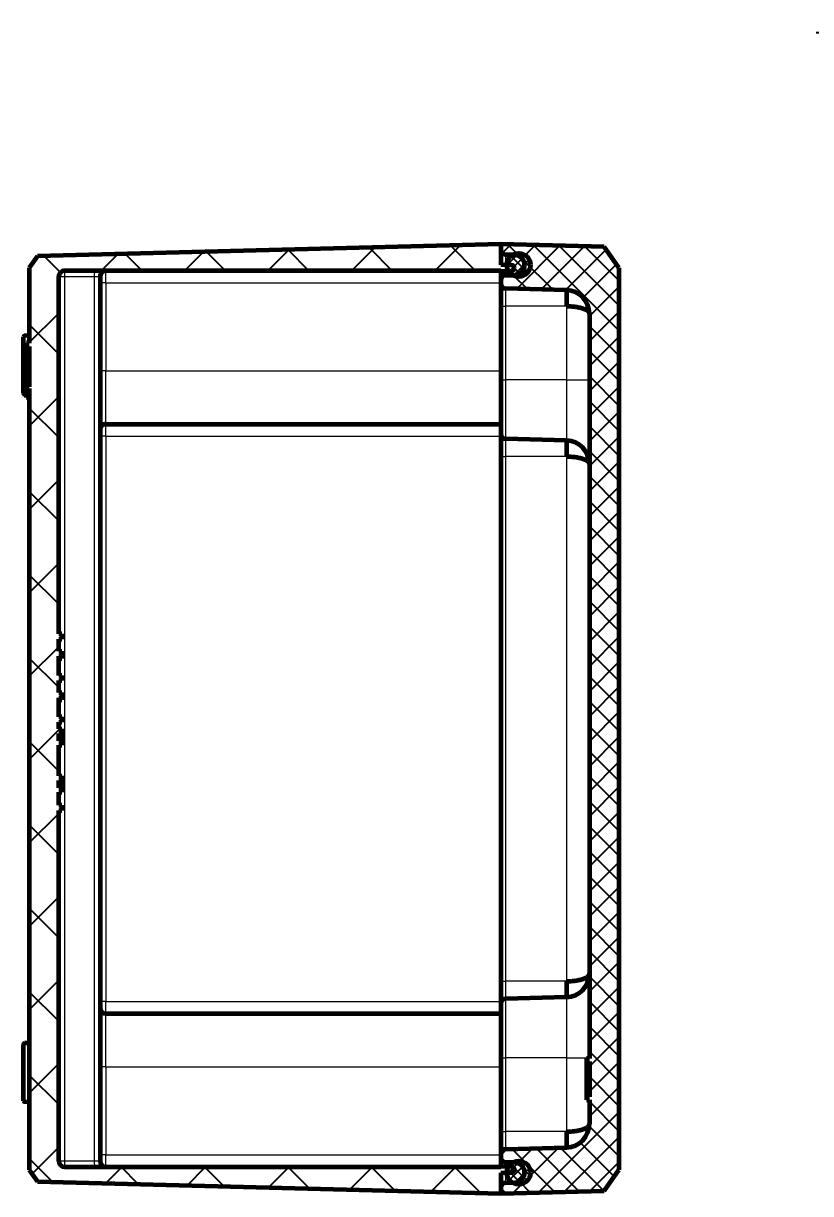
# Model space of a CAD drawing. Header units: millimetres. Extents: x -87 to 234, y -87 to 107.
# Drawn here: x 101.3 to 154.7, y -32.2 to 47.2 of the extents above; entities that cross this region are included whole.
import ezdxf

# ---------------------------------------------------------------- set-up
doc = ezdxf.new("R2010")
doc.units = ezdxf.units.MM
for name, pattern in [('K5LT32768', [0]), ('K5LT_AXLED', [26.227272, 21.727272, -1.5, 1.5, -1.5]), ('K5LT_BASIC', [0]), ('K5LT_THIN', [0])]:
    doc.linetypes.add(name, pattern=pattern)
doc.layers.add('Системный слой', color=7, linetype='Continuous')
doc.styles.add('KDIMTEXTSTYLE', font='GOST_AU.SHX', dxfattribs={"width": 0.96, "oblique": 15, "height": 5})
doc.styles.add('KTEXTSTYLE', font='GOST_AU.SHX', dxfattribs={"width": 0.96, "height": 5})
doc.dimstyles.new('KDIMSTYLE (1.00)', dxfattribs={"dimtxt": 5, "dimasz": 1, "dimexe": 2, "dimexo": 0, "dimgap": 1, "dimtad": 1, "dimtxsty": 'KDIMTEXTSTYLE', "dimsah": 1, "dimcen": 0, "dimdle": 1, "dimazin": 3, "dimtfac": 0.667, "dimtmove": 0, "dimatfit": 3, "dimtvp": 1})

# ---------------------------------------------------------------- blocks, each defined once
blk = doc.blocks.new('VP.161610_cutside')
at = {"layer": 'Системный слой'}
h = blk.add_hatch(dxfattribs=at)
h.set_pattern_fill('', angle=135, style=0, pattern_type=0)
h.set_pattern_definition([(135, (-510.7968, -10739.818), (-2.12132034, -2.12132034), []), (225, (-510.7968, -10739.818), (2.12132034, -2.12132034), [])])
h.paths.add_polyline_path([(107.05, 90), (113.08, 90), (113.08, 89.5), (113.58, 89.5), (113.58, 90), (117.66, 90), (120.03, 89.22), (121.48, 87.18), (121.66, 86.1), (121.93, 75.78), (122.18, 75.22), (122.73, 75), (123.38, 75), (123.95, 75.23), (124.18, 75.78), (124.22, 77.3), (124.72, 78.5), (125.92, 79), (127.13, 78.5), (127.62, 77.3), (127.66, 75.78), (127.91, 75.22), (128.46, 75), (129.47, 75), (129.02, 92.5), (125.45, 95), (-27.55, 95), (-31.12, 92.5), (-31.57, 75), (-30.56, 75), (-30, 75.23), (-29.76, 75.78), (-29.72, 77.3), (-29.23, 78.5), (-28.02, 79), (-26.82, 78.5), (-26.32, 77.3), (-26.28, 75.78), (-26.03, 75.22), (-25.48, 75), (-24.83, 75), (-24.26, 75.23), (-24.03, 75.78), (-23.76, 86.1), (-22.92, 88.46), (-20.84, 89.85), (-19.76, 90), (106.55, 90), (106.55, 89.5), (107.05, 89.5)])
h = blk.add_hatch(dxfattribs=at)
h.set_pattern_fill('', angle=135, style=0, pattern_type=0)
h.set_pattern_definition([(135, (-510.7968, -10739.818), (-0.70710678, -0.70710678), []), (225, (-510.7968, -10739.818), (0.70710678, -0.70710678), [])])
h.paths.add_polyline_path([(123.92, 78), (124.51, 76.59), (125.92, 76), (127.34, 76.59), (127.92, 78), (127.34, 79.41), (125.92, 80), (124.51, 79.41)])
h.paths.add_polyline_path([(-26.02, 78), (-26.61, 79.41), (-28.02, 80), (-29.44, 79.41), (-30.02, 78), (-29.44, 76.59), (-28.02, 76), (-26.61, 76.59)])
h = blk.add_hatch(dxfattribs=at)
h.set_pattern_fill('', angle=135, style=0, pattern_type=0)
h.set_pattern_definition([(135, (-510.797, -10739.818), (-7.071068, -7.071068), []), (225, (-510.797, -10739.818), (7.071068, -7.071068), [])])
h.paths.add_polyline_path([(-27.55, -5), (-14.76, -5), (-14.75, -5.17), (-14.74, -5.33), (-14.74, -5.5), (-14.2, -5.5), (-14.18, -5), (-7.34, -5), (-7.33, -5.17), (-7.32, -5.33), (-7.31, -5.5), (-7.13, -5.5), (-7.1, -5.24), (-7.09, -5.16), (-7.08, -5.08), (-7.08, -5), (125.45, -5), (127.41, -3.62), (129.47, 75), (125.95, 75), (125.9, 76.74), (125.73, 77.14), (125.4, 77.3), (125.02, 77.09), (124.9, 76.73), (124.95, 75), (124.95, 1), (124.66, 0.29), (123.95, 0), (64.51, 0), (64.51, 0.5), (63.62, 0.5), (63.62, 0), (61.4, 0), (61.4, 0.5), (60.64, 0.5), (60.64, 0), (59.39, 0), (59.39, 0.5), (58.63, 0.5), (58.63, 0), (53.43, 0), (53.43, 0.5), (52.67, 0.5), (52.67, 0), (51.42, 0), (51.42, 0.5), (50.67, 0.5), (50.67, 0), (49.51, 0), (49.51, 0.5), (48.62, 0.5), (48.62, 0), (45.37, 0), (45.37, 0.5), (44.5, 0.5), (44.5, 0), (42.47, 0), (42.47, 0.5), (41.58, 0.5), (41.58, 0), (38.33, 0), (38.33, 0.5), (37.46, 0.5), (37.46, 0), (35.44, 0), (35.44, 0.5), (34.54, 0.5), (34.54, 0), (-26.05, 0), (-26.76, 0.29), (-27.05, 1), (-27.05, 75), (-27, 76.73), (-27.16, 77.13), (-27.5, 77.3), (-27.88, 77.08), (-28, 76.74), (-28.05, 75), (-31.57, 75), (-29.51, -3.62)])
at = {"layer": 'Системный слой', "color": 150, "linetype": 'K5LT_BASIC', "lineweight": 60, "true_color": 0x0080ff}
for p, q in [((-27.55, 95), (-31.12, 92.5)), ((-27.55, 95), (125.45, 95)), ((129.02, 92.5), (125.45, 95)), ((-31.12, 92.5), (-31.57, 75)), ((129.47, 75), (129.02, 92.5)), ((-19.76, 90), (106.55, 90)), ((106.55, 90), (106.55, 89.5)), ((106.55, 89.5), (107.05, 89.5)), ((107.05, 90), (107.05, 89.5)), ((107.05, 90), (113.08, 90)), ((107.05, 89.5), (107.12, 89.5)), ((107.12, 89.5), (107.33, 89.5)), ((107.33, 89.5), (107.64, 89.5)), ((107.64, 89.5), (108.02, 89.5)), ((108.02, 90), (108.02, 89.5)), ((108.02, 89.5), (108.05, 89.5)), ((108.05, 90), (108.05, 89.5)), ((108.05, 89.5), (112.08, 89.5)), ((112.08, 89.5), (112.28, 89.5)), ((112.28, 89.5), (112.46, 89.5)), ((112.46, 89.5), (112.63, 89.5)), ((112.63, 89.5), (112.78, 89.5)), ((112.78, 89.5), (113, 89.5)), ((113, 89.5), (113.08, 89.5)), ((113.08, 89.5), (113.08, 90)), ((113.08, 89.5), (113.08, 89.5)), ((113.08, 89.5), (113.58, 89.5)), ((113.58, 90), (117.66, 90)), ((113.58, 89.5), (113.58, 90)), ((113.59, 89.5), (113.58, 89.5)), ((113.59, 90), (113.59, 89.5)), ((-23.76, 86.1), (-24.03, 75.78)), ((-23.76, 86.1), (-21.05, 86.1)), ((1.74, 86.1), (1.47, 75.78)), ((1.74, 86.1), (4.45, 86.1)), ((93.45, 86.1), (96.16, 86.1)), ((96.16, 86.1), (96.43, 75.78)), ((118.95, 86.1), (121.66, 86.1)), ((121.93, 75.78), (121.66, 86.1)), ((-29.72, 77.3), (-29.76, 75.78)), ((-28, 76.74), (-28.05, 75)), ((-27.05, 75), (-27, 76.73)), ((-26.28, 75.78), (-26.32, 77.3)), ((124.22, 77.3), (124.18, 75.78)), ((124.9, 76.73), (124.95, 75)), ((125.95, 75), (125.9, 76.74)), ((127.66, 75.78), (127.62, 77.3)), ((-31.57, 75), (-30.56, 75)), ((-31.57, 75), (-29.51, -3.62)), ((-31.57, 75), (-28.05, 75)), ((-27.05, 75), (-27.05, 1)), ((-27.05, 75), (-25.48, 75)), ((-25.48, 75), (-24.83, 75)), ((-24.83, 75), (-21.05, 75)), ((-21.05, 75), (-8.55, 75)), ((-8.55, 75), (0.67, 75)), ((-1.05, 8), (-1.05, 75)), ((0.67, 75), (4.45, 75)), ((0.67, 75), (0.67, 75)), ((4.45, 75), (93.45, 75)), ((93.45, 75), (97.23, 75)), ((97.23, 75), (106.45, 75)), ((97.23, 75), (97.23, 75)), ((98.95, 8), (98.95, 75)), ((106.45, 75), (118.95, 75)), ((118.95, 75), (122.73, 75)), ((122.73, 75), (123.38, 75)), ((123.38, 75), (124.95, 75)), ((124.95, 1), (124.95, 75)), ((125.95, 75), (129.47, 75)), ((127.41, -3.62), (129.47, 75)), ((128.46, 75), (129.47, 75)), ((-26.05, 7), (123.95, 7)), ((34.54, 0), (-26.05, 0)), ((34.54, 0.5), (34.54, 0)), ((35.44, 0.5), (34.54, 0.5)), ((35.44, 0), (35.44, 0.5)), ((38.33, 0.5), (37.46, 0.5)), ((37.46, 0), (37.46, 0.5)), ((38.33, 0.5), (38.34, 0.5)), ((38.33, 0), (38.33, 0.5)), ((38.34, 0.5), (38.45, 0.5)), ((38.34, 0), (38.34, 0.5)), ((38.45, 0), (38.45, 0.5)), ((38.45, 0.5), (38.54, 0.5)), ((38.54, 0.5), (38.63, 0.5)), ((38.54, 0), (38.54, 0.5)), ((38.63, 0.5), (38.66, 0.5)), ((38.66, 0.5), (38.69, 0.5)), ((38.69, 0.5), (38.7, 0.5)), ((38.7, 0), (38.7, 0.5)), ((41.58, 0.5), (41.58, 0)), ((42.47, 0.5), (41.58, 0.5)), ((42.47, 0), (42.47, 0.5)), ((45.37, 0.5), (44.5, 0.5)), ((44.5, 0), (44.5, 0.5)), ((45.37, 0.5), (45.38, 0.5)), ((45.37, 0), (45.37, 0.5)), ((45.38, 0), (45.38, 0.5)), ((45.38, 0.5), (45.49, 0.5)), ((45.49, 0.5), (45.58, 0.5)), ((45.49, 0), (45.49, 0.5)), ((45.58, 0.5), (45.66, 0.5)), ((45.58, 0), (45.58, 0.5)), ((45.66, 0.5), (45.7, 0.5)), ((45.7, 0.5), (45.73, 0.5)), ((45.73, 0), (45.73, 0.5)), ((45.73, 0.5), (45.73, 0.5)), ((48.62, 0.5), (48.62, 0)), ((49.51, 0.5), (48.62, 0.5)), ((49.51, 0), (49.51, 0.5)), ((50.67, 0), (50.67, 0.5)), ((51.42, 0.5), (50.67, 0.5)), ((51.43, 0.5), (51.42, 0.5)), ((51.42, 0), (51.42, 0.5)), ((51.61, 0.5), (51.43, 0.5)), ((51.81, 0.5), (51.61, 0.5)), ((52.29, 0.5), (51.81, 0.5)), ((52.49, 0.5), (52.29, 0.5)), ((52.66, 0.5), (52.49, 0.5)), ((52.67, 0.5), (52.66, 0.5)), ((52.67, 0), (52.67, 0.5)), ((53.43, 0.5), (52.67, 0.5)), ((53.43, 0), (53.43, 0.5)), ((58.63, 0), (58.63, 0.5)), ((59.39, 0.5), (58.63, 0.5)), ((59.4, 0.5), (59.39, 0.5)), ((59.39, 0), (59.39, 0.5)), ((59.57, 0.5), (59.4, 0.5)), ((59.77, 0.5), (59.57, 0.5)), ((60.25, 0.5), (59.77, 0.5)), ((60.45, 0.5), (60.25, 0.5)), ((60.62, 0.5), (60.45, 0.5)), ((60.64, 0.5), (60.62, 0.5)), ((61.4, 0.5), (60.64, 0.5)), ((60.64, 0), (60.64, 0.5)), ((61.4, 0), (61.4, 0.5)), ((64.51, 0.5), (63.62, 0.5)), ((63.62, 0.5), (63.62, 0)), ((64.51, 0), (64.51, 0.5)), ((37.46, 0), (35.44, 0)), ((41.58, 0), (38.33, 0)), ((44.5, 0), (42.47, 0)), ((48.62, 0), (45.37, 0)), ((50.67, 0), (49.51, 0)), ((52.67, 0), (51.42, 0)), ((58.63, 0), (53.43, 0)), ((60.64, 0), (59.39, 0)), ((63.62, 0), (61.4, 0)), ((123.95, 0), (64.51, 0)), ((-29.51, -3.62), (-27.55, -5)), ((125.45, -5), (127.41, -3.62)), ((-27.55, -5), (-14.76, -5)), ((-16.04, -5.19), (-16.03, -5.81)), ((-14.83, -5), (-14.82, -5.5)), ((-14.79, -5.5), (-14.82, -5.5)), ((-14.74, -5.5), (-14.79, -5.5)), ((-14.74, -5.5), (-14.76, -5)), ((-14.74, -5.5), (-14.2, -5.5)), ((-14.2, -5.5), (-14.18, -5)), ((-8.79, -5.5), (-14.2, -5.5)), ((-14.18, -5), (-7.34, -5)), ((-8.78, -5), (-8.79, -5.5)), ((-8.53, -5.5), (-8.79, -5.5)), ((-8.52, -5), (-8.53, -5.5)), ((-8.3, -5.5), (-8.53, -5.5)), ((-8.29, -5), (-8.3, -5.5)), ((-8.17, -5.5), (-8.3, -5.5)), ((-8.05, -5.5), (-8.17, -5.5)), ((-7.92, -5.5), (-8.05, -5.5)), ((-7.8, -5.5), (-7.92, -5.5)), ((-7.53, -5.5), (-7.8, -5.5)), ((-7.54, -5), (-7.53, -5.5)), ((-7.5, -5.5), (-7.53, -5.5)), ((-7.44, -5.5), (-7.5, -5.5)), ((-7.37, -5.5), (-7.44, -5.5)), ((-7.31, -5.5), (-7.37, -5.5)), ((-7.31, -5.5), (-7.13, -5.5)), ((-7.13, -5.5), (-7.1, -5.24)), ((-7.1, -5.5), (-7.13, -5.5)), ((-7.1, -5.24), (-7.08, -5)), ((-7.1, -5.24), (-7.1, -5.5)), ((-6.38, -5.5), (-7.1, -5.5)), ((-7.08, -5), (125.45, -5)), ((-5.89, -5.5), (-6.38, -5.5)), ((-6.06, -5.5), (-6.07, -5.81)), ((-5.88, -5), (-5.89, -5.5)), ((-5.62, -5.5), (-5.89, -5.5)), ((-5.52, -5.5), (-5.62, -5.5)), ((-5.51, -5), (-5.52, -5.5)), ((103.96, -5.19), (103.97, -5.81)), ((113.94, -5.19), (113.93, -5.81)), ((-6.27, -6), (-15.83, -6)), ((113.73, -6), (104.17, -6))]:
    blk.add_line(p, q, dxfattribs=at)
at = {"layer": 'Системный слой', "color": 7, "linetype": 'K5LT_THIN', "lineweight": 18}
for p, q in [((-8.55, 86.1), (-8.55, 90)), ((106.45, 86.1), (106.45, 90)), ((107.12, 90), (107.12, 89.5)), ((107.33, 90), (107.33, 89.5)), ((107.64, 90), (107.64, 89.5)), ((112.08, 90), (112.08, 89.5)), ((112.28, 90), (112.28, 89.5)), ((112.46, 90), (112.46, 89.5)), ((112.63, 90), (112.63, 89.5)), ((112.78, 90), (112.78, 89.5)), ((113, 90), (113, 89.5)), ((113.08, 90), (113.08, 89.5)), ((-21.05, 86.1), (-21.05, 75.78)), ((-21.05, 86.1), (-8.55, 86.1)), ((-8.55, 86.1), (-8.55, 75.78)), ((-8.55, 86.1), (1.74, 86.1)), ((4.45, 86.1), (4.45, 75.78)), ((4.45, 86.1), (93.45, 86.1)), ((93.45, 86.1), (93.45, 75.78)), ((96.16, 86.1), (106.45, 86.1)), ((106.45, 86.1), (106.45, 75.78)), ((106.45, 86.1), (118.95, 86.1)), ((118.95, 86.1), (118.95, 75.78)), ((-29.76, 75.78), (-28.03, 75.78)), ((-24.03, 75.78), (-21.05, 75.78)), ((-21.05, 75), (-21.05, 75.78)), ((-21.05, 75.78), (-8.55, 75.78)), ((-8.55, 75.78), (1.47, 75.78)), ((-8.55, 75), (-8.55, 75.78)), ((1.47, 75.78), (4.45, 75.78)), ((4.45, 75), (4.45, 75.78)), ((4.45, 75.78), (93.45, 75.78)), ((93.45, 75.78), (96.43, 75.78)), ((93.45, 75), (93.45, 75.78)), ((96.43, 75.78), (106.45, 75.78)), ((106.45, 75), (106.45, 75.78)), ((106.45, 75.78), (118.95, 75.78)), ((118.95, 75), (118.95, 75.78)), ((118.95, 75.78), (121.93, 75.78)), ((125.93, 75.78), (127.66, 75.78)), ((-25, 8), (-25, 75)), ((-10.05, 8), (-10.05, 75)), ((1, 8), (1, 75)), ((96.9, 8), (96.9, 75)), ((107.95, 8), (107.95, 75)), ((122.9, 8), (122.9, 75)), ((-25, 8), (-27.05, 8)), ((-25, 8), (-10.05, 8)), ((-25, 8), (-25, 7)), ((-10.05, 8), (-10.05, 7)), ((-1.05, 8), (-10.05, 8)), ((1, 8), (-1.05, 8)), ((1, 8), (1, 7)), ((1, 8), (96.9, 8)), ((96.9, 8), (96.9, 7)), ((98.95, 8), (96.9, 8)), ((107.95, 8), (98.95, 8)), ((107.95, 8), (122.9, 8)), ((107.95, 8), (107.95, 7)), ((124.95, 8), (122.9, 8)), ((122.9, 8), (122.9, 7)), ((-26.05, 6.03), (-26.05, 7)), ((-26.05, 6.03), (123.95, 6.03)), ((-26.05, 0.97), (-26.05, 6.03)), ((123.95, 7), (123.95, 6.03)), ((123.95, 6.03), (123.95, 0.97)), ((-26.05, 0.97), (123.95, 0.97)), ((-26.05, 0), (-26.05, 0.97)), ((38.63, 0), (38.63, 0.5)), ((38.66, 0), (38.66, 0.5)), ((38.69, 0), (38.69, 0.5)), ((45.66, 0), (45.66, 0.5)), ((45.7, 0), (45.7, 0.5)), ((45.73, 0), (45.73, 0.5)), ((51.43, 0), (51.43, 0.5)), ((51.61, 0), (51.61, 0.5)), ((51.81, 0), (51.81, 0.5)), ((52.29, 0), (52.29, 0.5)), ((52.49, 0), (52.49, 0.5)), ((52.66, 0), (52.66, 0.5)), ((59.4, 0), (59.4, 0.5)), ((59.57, 0), (59.57, 0.5)), ((59.77, 0), (59.77, 0.5)), ((60.25, 0), (60.25, 0.5)), ((60.45, 0), (60.45, 0.5)), ((60.62, 0), (60.62, 0.5)), ((123.95, 0.97), (123.95, 0)), ((-14.82, -5.19), (-16.04, -5.19)), ((-6.07, -5.81), (-16.03, -5.81)), ((-14.8, -5), (-14.79, -5.5)), ((-8.17, -5), (-8.17, -5.5)), ((-8.05, -5), (-8.05, -5.5)), ((-7.92, -5), (-7.92, -5.5)), ((-7.8, -5), (-7.8, -5.5)), ((-7.52, -5), (-7.5, -5.5)), ((-7.45, -5), (-7.44, -5.5)), ((-7.38, -5), (-7.37, -5.5)), ((-6.37, -5), (-6.38, -5.5)), ((-5.61, -5), (-5.62, -5.5)), ((113.94, -5.19), (103.96, -5.19)), ((113.93, -5.81), (103.97, -5.81))]:
    blk.add_line(p, q, dxfattribs=at)
at = {"layer": 'Системный слой', "color": 150, "linetype": 'K5LT_BASIC', "lineweight": 60, "true_color": 0x0080ff}
for centre in [(-28.02, 78), (125.92, 78)]:
    blk.add_circle(centre, 2, dxfattribs=at)
for centre, radius, start, end in [((-19.76, 86), 4, 90, 178.5), ((5.74, 86), 4, 90, 178.5), ((92.16, 86), 4, 1.5, 90), ((117.66, 86), 4, 1.5, 90), ((-28.02, 77.3), 1.7, 0, 180), ((125.92, 77.3), 1.7, 0, 180), ((-30.56, 75.8), 0.8, 270, 358.5), ((-27.43, 76.73), 0.573, 96.6379, 178.5), ((-27.56, 76.74), 0.558, 358.5, 83.2745), ((-25.48, 75.8), 0.8, 181.5, 270), ((-24.83, 75.8), 0.8, 270, 358.5), ((0.67, 75.8), 0.8, 270, 358.5), ((97.23, 75.8), 0.8, 181.5, 270), ((122.73, 75.8), 0.8, 181.5, 270), ((123.38, 75.8), 0.8, 270, 358.5), ((125.46, 76.74), 0.558, 96.7255, 181.5), ((125.33, 76.73), 0.573, 1.5, 83.3621), ((128.46, 75.8), 0.8, 181.5, 270), ((-26.05, 8), 1, 180, 270), ((-0.05, 8), 1, 180, 270), ((97.95, 8), 1, 270, 0), ((123.95, 8), 1, 270, 0), ((-26.05, 1), 1, 180, 270), ((123.95, 1), 1, 270, 0), ((-16.24, -5.2), 0.2, 1.5, 90), ((-15.83, -5.8), 0.2, 181.5, 270), ((-6.27, -5.8), 0.2, 270, 358.5), ((103.76, -5.2), 0.2, 1.5, 90), ((104.17, -5.8), 0.2, 181.5, 270), ((113.73, -5.8), 0.2, 270, 358.5), ((114.14, -5.2), 0.2, 90, 178.5)]:
    blk.add_arc(centre, radius, start, end, dxfattribs=at)
at = {"layer": 'Системный слой', "color": 7, "linetype": 'K5LT_THIN', "lineweight": 18}
for centre, major_axis, start_param, end_param in [((-26.05, 6.05), (-1, 0), 0, 1.570796), ((123.95, 6.05), (1, 0), 4.712389, 6.283185), ((-26.05, 1), (-1, 0), 0, 1.570796), ((123.95, 1), (1, 0), 4.712389, 6.283185)]:
    blk.add_ellipse(centre, major_axis=major_axis, ratio=0.026177, start_param=start_param, end_param=end_param, dxfattribs=at)
at = {"layer": 'Системный слой', "color": 150, "linetype": 'K5LT_BASIC', "lineweight": 60, "true_color": 0x0080ff}
for points, knots in [([(-21.05, 86.1), (-21.05, 86.28), (-21.04, 86.6), (-21.01, 87.05), (-20.96, 87.46), (-20.91, 87.85), (-20.84, 88.23), (-20.75, 88.59), (-20.65, 88.92), (-20.53, 89.22), (-20.4, 89.48), (-20.26, 89.7), (-20.11, 89.86), (-19.94, 89.97), (-19.82, 90), (-19.76, 90)], [0, 0, 0, 0, 1.300748, 2.439918, 3.480591, 4.564561, 5.707801, 6.853774, 8.034512, 9.246294, 10.495013, 11.789796, 13.093482, 14.504008, 16, 16, 16, 16]), ([(4.45, 86.1), (4.45, 86.28), (4.46, 86.6), (4.49, 87.05), (4.54, 87.46), (4.59, 87.85), (4.66, 88.23), (4.75, 88.59), (4.85, 88.92), (4.97, 89.22), (5.1, 89.48), (5.24, 89.7), (5.39, 89.86), (5.56, 89.97), (5.68, 90), (5.74, 90)], [0, 0, 0, 0, 1.300754, 2.439926, 3.4806, 4.564572, 5.707813, 6.853786, 8.034526, 9.246309, 10.495025, 11.789813, 13.093491, 14.504015, 16, 16, 16, 16]), ([(93.45, 86.1), (93.45, 86.28), (93.44, 86.6), (93.41, 87.05), (93.36, 87.46), (93.31, 87.85), (93.24, 88.23), (93.15, 88.59), (93.05, 88.92), (92.93, 89.22), (92.8, 89.48), (92.66, 89.7), (92.51, 89.86), (92.34, 89.97), (92.22, 90), (92.16, 90)], [0, 0, 0, 0, 1.300826, 2.440061, 3.480793, 4.564824, 5.708128, 6.854166, 8.03497, 9.246821, 10.495606, 11.790465, 13.094216, 14.504817, 16, 16, 16, 16]), ([(118.95, 86.1), (118.95, 86.28), (118.94, 86.6), (118.91, 87.05), (118.86, 87.46), (118.81, 87.85), (118.74, 88.23), (118.65, 88.59), (118.55, 88.92), (118.43, 89.22), (118.3, 89.48), (118.16, 89.7), (118.01, 89.86), (117.84, 89.97), (117.72, 90), (117.66, 90)], [0, 0, 0, 0, 1.300748, 2.439918, 3.480591, 4.564561, 5.707801, 6.853774, 8.034512, 9.246294, 10.495013, 11.789796, 13.093482, 14.504008, 16, 16, 16, 16])]:
    blk.add_open_spline(points, degree=3, knots=knots, dxfattribs=at)
blk.add_open_spline([(-7.31, -5.5), (-7.32, -5.33), (-7.33, -5.17), (-7.34, -5)], degree=3, dxfattribs=at)
blk = doc.blocks.new('KDIMARROW_01')
at = {"layer": 'Системный слой'}
blk.add_hatch(color=0, dxfattribs=at).paths.add_polyline_path([(0, 0), (-5, 0.66), (-4.5, 0), (-5, -0.66)])
at = {"layer": 'Системный слой', "color": 0, "linetype": 'K5LT_THIN', "lineweight": 18}
for p, q in [((-4.5, 0), (-5, 0.66)), ((-5, 0.66), (0, 0)), ((0, 0), (-5, -0.66)), ((-5, -0.66), (-4.5, 0)), ((0, 0), (-1, 0))]:
    blk.add_line(p, q, dxfattribs=at)
blk = doc.blocks.new('*D146')
at = {"layer": 'Defpoints', "color": 0, "transparency": 16777216}
for p in [(-71, 68.32), (-71, 60), (71, 60)]:
    blk.add_point(p, dxfattribs=at)
at = {"layer": 'Системный слой', "color": 0, "lineweight": -2, "transparency": 16777216}
for p, q in [((-71, 60), (-71, 70.32)), ((71, 60), (71, 70.32)), ((70, 68.32), (-70, 68.32))]:
    blk.add_line(p, q, dxfattribs=at)
at = {"layer": 'Системный слой', "color": 0, "lineweight": -2, "transparency": 16777216, "rotation": 180}
blk.add_blockref('KDIMARROW_01', (-71, 68.32), dxfattribs=at)
at = {"layer": 'Системный слой', "color": 0, "lineweight": -2, "transparency": 16777216}
blk.add_blockref('KDIMARROW_01', (71, 68.32), dxfattribs=at)
at = {"layer": 'Системный слой', "color": 7, "transparency": 16777216, "insert": (0, 71.82), "char_height": 5, "attachment_point": 5, "style": 'KDIMTEXTSTYLE'}
blk.add_mtext('\\A1;\\H5.0;\\W0.965;\\Q15;142\\H5.0;\\W0.965;\\Q15;\\Q15;*', dxfattribs=at)
blk = doc.blocks.new('*D147')
at = {"layer": 'Defpoints', "color": 0, "transparency": 16777216}
for p in [(-80.9, 60), (-71, 60), (-71, -60)]:
    blk.add_point(p, dxfattribs=at)
at = {"layer": 'Системный слой', "color": 0, "lineweight": -2, "transparency": 16777216}
for p, q in [((-71, 60), (-82.9, 60)), ((-80.9, -59), (-80.9, 59)), ((-71, -60), (-82.9, -60))]:
    blk.add_line(p, q, dxfattribs=at)
for p, rotation in [((-80.9, 60), 90), ((-80.9, -60), 270)]:
    blk.add_blockref('KDIMARROW_01', p, dxfattribs=dict(at, rotation=rotation))
at = {"layer": 'Системный слой', "color": 7, "transparency": 16777216, "insert": (-84.41, 0), "char_height": 5, "attachment_point": 5, "rotation": 90, "style": 'KDIMTEXTSTYLE'}
blk.add_mtext('\\A1;\\H5.0;\\W0.965;\\Q15;120\\H5.0;\\W0.965;\\Q15;\\Q15;*', dxfattribs=at)
blk = doc.blocks.new('KDIMARROW_02')
at = {"layer": 'Системный слой'}
blk.add_hatch(color=0, dxfattribs=at).paths.add_polyline_path([(4.5, 0), (5, 0.66), (0, 0), (5, -0.66)])
at = {"layer": 'Системный слой', "color": 0, "linetype": 'K5LT_THIN', "lineweight": 18}
for p, q in [((0, 0), (-1, 0)), ((5, 0.66), (0, 0)), ((0, 0), (5, -0.66)), ((0, 0), (7, 0)), ((4.5, 0), (5, 0.66)), ((5, -0.66), (4.5, 0))]:
    blk.add_line(p, q, dxfattribs=at)
blk = doc.blocks.new('*D148')
at = {"layer": 'Defpoints', "color": 0, "transparency": 16777216}
for p in [(-73.3, 61.93), (-68.7, 58.07)]:
    blk.add_point(p, dxfattribs=at)
at = {"layer": 'Системный слой', "color": 0, "lineweight": -2, "transparency": 16777216}
for p, q in [((-111.73, 68.32), (-80.9, 68.32)), ((-80.9, 68.32), (-74.06, 62.57)), ((-68.7, 58.07), (-73.3, 61.93)), ((-67.94, 57.43), (-67.17, 56.78))]:
    blk.add_line(p, q, dxfattribs=at)
for p, rotation in [((-68.7, 58.07), 139.9785228945414), ((-73.3, 61.93), 319.9785228945414)]:
    blk.add_blockref('KDIMARROW_02', p, dxfattribs=dict(at, rotation=rotation))
at = {"layer": 'Системный слой', "color": 7, "transparency": 16777216, "insert": (-96.82, 71.82), "char_height": 5, "attachment_point": 5, "style": 'KDIMTEXTSTYLE'}
blk.add_mtext('\\A1;\\H5.0;\\W0.965;\\Q15;\\Q15;4 отв. \\H5.0;\\W0.965;\\Q15;∅6\\H5.0;\\W0.965;\\Q15;\\Q15;*', dxfattribs=at)
blk = doc.blocks.new('VP.161610_installation_dimensions')
at = {"layer": 'Системный слой', "color": 30, "linetype": 'K5LT_AXLED', "lineweight": 18, "true_color": 0xff8000}
for p, q in [((0, 62), (0, -62)), ((-71, 60), (71, 60)), ((-71, -60), (-71, 60)), ((71, 60), (71, -60)), ((-73, 0), (73, 0)), ((71, -60), (-71, -60))]:
    blk.add_line(p, q, dxfattribs=at)
at = {"layer": 'Системный слой', "color": 51, "linetype": 'K5LT32768', "lineweight": 9, "true_color": 0xffff52}
for centre in [(-71, 60), (71, 60), (-71, -60), (71, -60)]:
    blk.add_circle(centre, 3, dxfattribs=at)
at = {"layer": 'Системный слой', "color": 7, "insert": (-27.715, 91.95), "char_height": 2.5, "attachment_point": 1, "style": 'KTEXTSTYLE'}
blk.add_mtext('\\H3.5;\\W0.965;\\Q15;\\Q15;\\H5.00;Установочные размеры', dxfattribs=at)
at = {"layer": 'Системный слой', "color": 7}
dim = blk.add_diameter_dim_2p(p1=(-68.703, 58.071), p2=(-73.297, 61.929), dimstyle='KDIMSTYLE (1.00)', override={"dimtih": 1, "dimtoh": 1, "dimpost": '\\H5.0;\\W0.965;\\Q15;\\Q15;4 отв. \\H5.0;\\W0.965;\\Q15;∅<>\\H5.0;\\W0.965;\\Q15;\\Q15;*', "dimblk1": 'KDIMARROW_02', "dimblk2": 'KDIMARROW_02', "dimclrt": 7, "dimtmove": 1, "dimatfit": 2, "dimtolj": 1}, dxfattribs=at)
dim.commit()
dim.dimension.update_dxf_attribs({"geometry": '*D148', "text_midpoint": (-80.904, 68.317), "dimtype": 131})
dim = blk.add_linear_dim(base=(-71, 68.317), p1=(71, 60), p2=(-71, 60), dimstyle='KDIMSTYLE (1.00)', override={"dimexo": 0, "dimpost": '\\H5.0;\\W0.965;\\Q15;<>\\H5.0;\\W0.965;\\Q15;\\Q15;*', "dimblk1": 'KDIMARROW_01', "dimblk2": 'KDIMARROW_01', "dimse1": 0, "dimse2": 0, "dimclrt": 7, "dimtolj": 1}, dxfattribs=at)
dim.commit()
dim.dimension.update_dxf_attribs({"geometry": '*D146', "text_midpoint": (0, 68.317), "dimtype": 128})
dim = blk.add_linear_dim(base=(-80.904, 60), p1=(-71, -60), p2=(-71, 60), angle=90, dimstyle='KDIMSTYLE (1.00)', override={"dimexo": 0, "dimpost": '\\H5.0;\\W0.965;\\Q15;<>\\H5.0;\\W0.965;\\Q15;\\Q15;*', "dimblk1": 'KDIMARROW_01', "dimblk2": 'KDIMARROW_01', "dimse1": 0, "dimse2": 0, "dimclrt": 7, "dimtolj": 1}, dxfattribs=at)
dim.commit()
dim.dimension.update_dxf_attribs({"geometry": '*D147', "text_midpoint": (-80.904, 0), "dimtype": 128})

msp = doc.modelspace()

# ---------------------------------------------------------------- block references
at = {"xscale": 0.4, "yscale": 0.4, "zscale": 0.4}
msp.add_blockref('VP.161610_installation_dimensions', (188.209, 70.539), dxfattribs=at)
at = {"xscale": 0.4, "yscale": 0.4, "zscale": 0.4, "rotation": -90.00000000000001}
msp.add_blockref('VP.161610_cutside', (103.669, 19.58), dxfattribs=at)
msp.add_blockref('VP.161610_cutside', (103.669, 19.58), dxfattribs=at)

doc.saveas('drawing.dxf')
